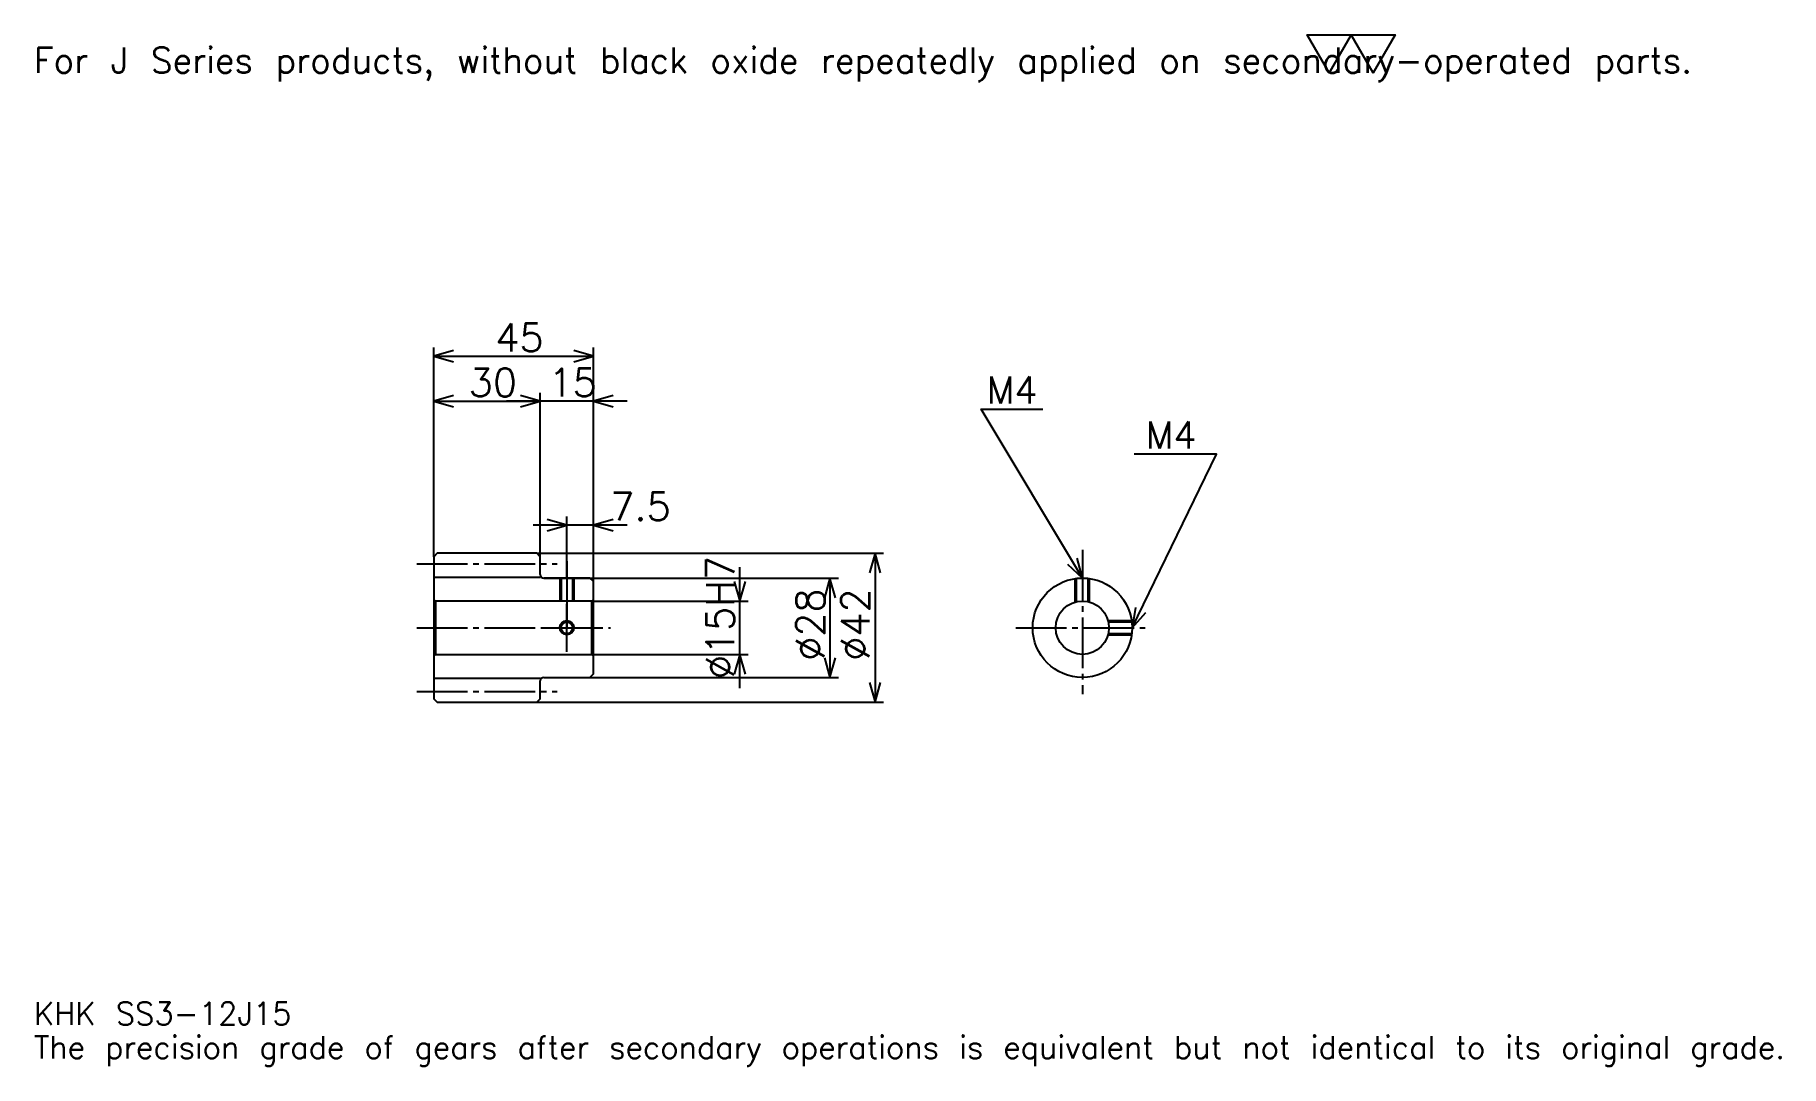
# Model space of a CAD drawing. Extents: x 16 to 508, y 6 to 296.
import ezdxf

# ---------------------------------------------------------------- set-up
doc = ezdxf.new("R2010")
doc.units = 0
doc.linetypes.add('DASHDOT', pattern=[19.04348, 14.282609, -1.586957, 1.586957, -1.586957])
doc.layers.get('0').update_dxf_attribs({"linetype": 'CONTINUOUS'})
doc.layers.add('DASHDOT', color=6, linetype='DASHDOT')
doc.styles.add('KANJI', font='TXT', dxfattribs={"bigfont": 'BIGFONT'})

msp = doc.modelspace()

# ---------------------------------------------------------------- linework, layer by layer
at = {"color": 5}
for p, q in [((128.543472, 150.336945), (128.543472, 208.260864)), ((173.543472, 150.336945), (173.543472, 208.260864)), ((128.543472, 205.880432), (173.543472, 205.880432)), ((128.543472, 193.184769), (158.543472, 193.184769)), ((183.065216, 193.184769), (149.021729, 193.184769)), ((158.543472, 150.336945), (158.543472, 195.565216)), ((183.065216, 158.271729), (156.521729, 158.271729)), ((166.043472, 150.336945), (166.043472, 160.652161)), ((128.543472, 149.336945), (128.543472, 150.336945)), ((157.543472, 150.336945), (173.543472, 150.336945)), ((158.543472, 149.336945), (158.543472, 150.336945)), ((166.043472, 143.336945), (166.043472, 150.336945)), ((166.043472, 143.336945), (166.043472, 150.336945)), ((173.543472, 150.336945), (255.271729, 150.336945)), ((173.543472, 142.336945), (173.543472, 150.336945)), ((252.891296, 150.336945), (252.891296, 108.336945)), ((159.543472, 143.336945), (173.543472, 143.336945)), ((173.543472, 143.336945), (242.57608, 143.336945)), ((214.804337, 112.315201), (214.804337, 146.358688)), ((240.195648, 143.336945), (240.195648, 115.336945)), ((173.543472, 136.836945), (217.184769, 136.836945)), ((173.543472, 121.836945), (217.184769, 121.836945)), ((159.543472, 115.336945), (173.543472, 115.336945)), ((173.543472, 115.336945), (242.57608, 115.336945)), ((157.543472, 108.336945), (173.543472, 108.336945)), ((173.543472, 108.336945), (255.271729, 108.336945))]:
    msp.add_line(p, q, dxfattribs=at)
at = {"color": 4}
for p, q in [((128.543472, 143.586945), (158.543472, 143.586945)), ((129.043472, 136.836945), (129.043472, 121.836945)), ((173.043472, 136.836945), (173.543472, 137.336945)), ((173.043472, 121.836945), (173.543472, 121.336945)), ((128.543472, 115.086945), (158.543472, 115.086945))]:
    msp.add_line(p, q, dxfattribs=at)
at = {"color": 7}
msp.add_lwpolyline([(380.869568, 285.652161), (374.68045, 296.379974), (399.436951, 296.379974), (393.247833, 285.652161), (387.058685, 296.379974), (380.869568, 285.652161)], dxfattribs=at)
at = {"color": 5}
for points in [[(134.097824, 207.467377), (128.543472, 205.880432), (134.097824, 204.293457)], [(167.98912, 204.293457), (173.543472, 205.880432), (167.98912, 207.467377)], [(134.097824, 194.771729), (128.543472, 193.184769), (134.097824, 191.597809)], [(152.98912, 191.597809), (158.543472, 193.184769), (152.98912, 194.771729)], [(152.98912, 191.597809), (158.543472, 193.184769), (152.98912, 194.771729)], [(179.097824, 194.771729), (173.543472, 193.184769), (179.097824, 191.597809)], [(311.32608, 143.336945), (282.760864, 190.945648), (300.217407, 190.945648)], [(325.32608, 129.336945), (349.130432, 178.249985), (325.960876, 178.249985)], [(160.48912, 156.684769), (166.043472, 158.271729), (160.48912, 159.858688)], [(179.097824, 159.858688), (173.543472, 158.271729), (179.097824, 156.684769)], [(254.478256, 144.782593), (252.891296, 150.336945), (251.304337, 144.782593)], [(307.107605, 147.283279), (311.32608, 143.336945), (309.829193, 148.916245)], [(241.782608, 137.782593), (240.195648, 143.336945), (238.608688, 137.782593)], [(213.217377, 142.391296), (214.804337, 136.836945), (216.391296, 142.391296)], [(326.329712, 135.025696), (325.32608, 129.336945), (329.183594, 133.63681)], [(216.391296, 116.282593), (214.804337, 121.836945), (213.217377, 116.282593)], [(238.608688, 120.891296), (240.195648, 115.336945), (241.782608, 120.891296)], [(251.304337, 113.891296), (252.891296, 108.336945), (254.478256, 113.891296)]]:
    msp.add_lwpolyline(points, dxfattribs=at)
at = {"color": 4}
for points in [[(158.543472, 144.336945), (158.543472, 149.336945), (157.543472, 150.336945), (129.543472, 150.336945), (128.543472, 149.336945), (128.543472, 121.336945)], [(159.543472, 115.336945), (172.543472, 115.336945), (173.543472, 116.336945), (173.543472, 142.336945), (172.543472, 143.336945), (159.543472, 143.336945)], [(164.043472, 143.336945), (164.043472, 136.836945)], [(164.423477, 143.336945), (164.423477, 136.836945)], [(167.663467, 143.336945), (167.663467, 136.836945)], [(168.043472, 143.336945), (168.043472, 136.836945)], [(309.32608, 136.565353), (309.32608, 143.193344)], [(309.706085, 136.659897), (309.706085, 143.242905)], [(312.946075, 136.659897), (312.946075, 143.242905)], [(313.32608, 136.565353), (313.32608, 143.193344)], [(128.543472, 121.336945), (129.043472, 121.836945), (173.043472, 121.836945), (173.043472, 136.836945), (129.043472, 136.836945), (128.543472, 137.336945)], [(318.554504, 131.336945), (325.182495, 131.336945)], [(318.649048, 130.95694), (325.232056, 130.95694)], [(318.554504, 127.336945), (325.182495, 127.336945)], [(318.649048, 127.716942), (325.232056, 127.716942)], [(128.543472, 121.336945), (128.543472, 109.336945), (129.543472, 108.336945), (157.543472, 108.336945), (158.543472, 109.336945), (158.543472, 114.336945)]]:
    msp.add_lwpolyline(points, dxfattribs=at)
for centre, radius in [((311.32608, 129.336945), 14), ((311.32608, 129.336945), 7.5), ((166.043472, 129.336945), 1.62)]:
    msp.add_circle(centre, radius, dxfattribs=at)
at = {"color": 7}
msp.add_circle((166.043472, 129.336945), 2, dxfattribs=at)
at = {"color": 4}
for centre, start, end in [((159.543472, 144.336945), 180, 270), ((159.543472, 114.336945), 90, 180)]:
    msp.add_arc(centre, 1, start, end, dxfattribs=at)
at = {"layer": 'DASHDOT', "color": 7}
for p, q in [((311.32608, 151.271729), (311.32608, 110.576073)), ((123.7826, 147.336945), (163.304337, 147.336945)), ((166.043472, 143.336945), (166.043472, 129.336945)), ((123.7826, 129.336945), (178.304337, 129.336945)), ((292.565216, 129.336945), (330.086945, 129.336945)), ((123.7826, 111.336945), (163.304337, 111.336945))]:
    msp.add_line(p, q, dxfattribs=at)
for points in [[(166.043472, 148.097809), (166.043472, 132.07608)], [(166.043472, 122.576073), (166.043472, 136.097809)], [(159.282608, 129.336945), (172.804337, 129.336945)]]:
    msp.add_lwpolyline(points, dxfattribs=at)

# ---------------------------------------------------------------- texts
at = {"color": 7, "style": 'KANJI'}
for s, height, p in [('For J Series products, without black oxide repeatedly applied on secondary-operated parts.', 7.141304, (15.869565, 285.652161)), ('45', 7.934783, (145.885864, 207.149994)), ('30', 7.934783, (138.385864, 194.454346)), ('15', 7.934783, (160.885864, 194.454346)), ('M4', 7.617392, (284.347839, 192.532593)), ('M4', 7.617392, (329.134766, 179.836945)), ('7.5', 7.934783, (178.304352, 159.54129)), ('KHK SS3-12J15', 6.347826, (15.869565, 17.456522)), ('The precision grade of gears after secondary operations is equivalent but not identical to its original grade.', 6.347826, (15.869565, 7.934783))]:
    msp.add_text(s, height=height, dxfattribs=at).set_placement(p)
for s, p in [('%%c15H7', (213.217377, 114.855965)), ('%%c28', (238.608688, 120.013573)), ('%%c42', (251.304337, 120.013573))]:
    msp.add_text(s, height=7.934783, rotation=90, dxfattribs=at).set_placement(p)

doc.saveas('drawing.dxf')
